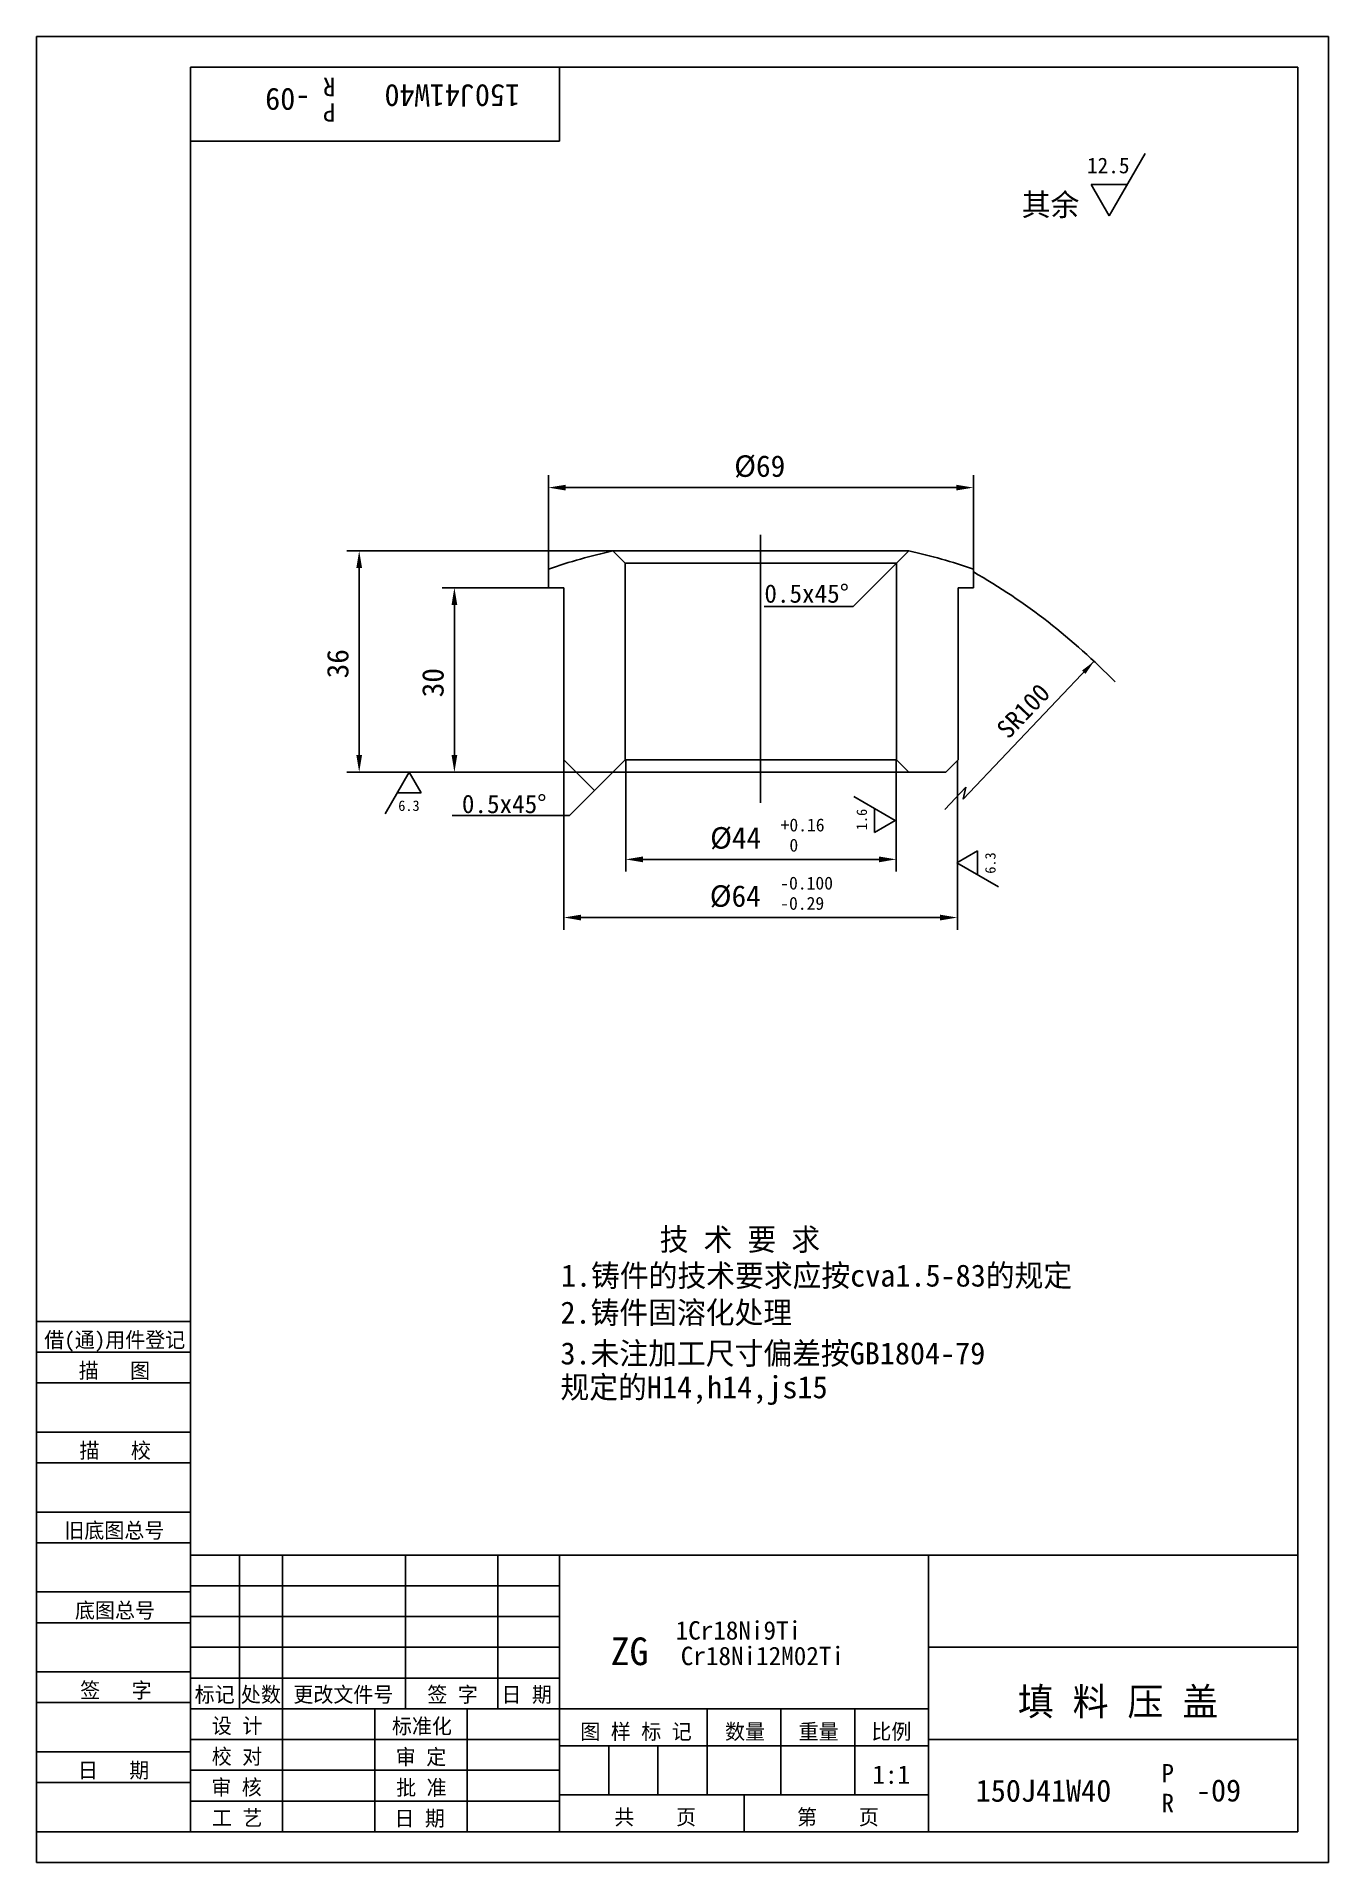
# Model space of a CAD drawing. Header units: metres. Extents: x 0 to 210, y 0 to 297.
import ezdxf

# ---------------------------------------------------------------- set-up
doc = ezdxf.new("R2010")
doc.units = ezdxf.units.M
for name, color, linetype in [('C', 6, 'Continuous'), ('D', 1, 'Continuous'), ('FL', 5, 'Continuous'), ('T', 7, 'Continuous'), ('TL', 4, 'Continuous')]:
    doc.layers.add(name, color=color, linetype=linetype)

# ---------------------------------------------------------------- blocks, each defined once
blk = doc.blocks.new('TUKUN4')
at = {"layer": 'FL'}
for p, q in [((0, 297), (0, 0)), ((210, 297), (0, 297)), ((210, 0), (210, 297)), ((0, 78), (25, 78)), ((0, 70), (25, 70)), ((0, 65), (25, 65)), ((0, 57), (25, 57)), ((0, 52), (25, 52)), ((33, 25), (33, 50)), ((40, 5), (40, 50)), ((60, 25), (60, 50)), ((75, 25), (75, 50)), ((25, 45), (85, 45)), ((0, 44), (25, 44)), ((0, 39), (25, 39)), ((25, 40), (85, 40)), ((25, 35), (85, 35)), ((0, 31), (25, 31)), ((25, 30), (85, 30)), ((0, 26), (25, 26)), ((70, 5), (70, 25)), ((0, 18), (25, 18)), ((25, 20), (85, 20)), ((25, 15), (85, 15)), ((0, 13), (25, 13)), ((25, 10), (85, 10)), ((0, 0), (210, 0))]:
    blk.add_line(p, q, dxfattribs=at)
at = {"layer": 'TL'}
for p, q in [((25, 5), (25, 292)), ((205, 292), (25, 292)), ((85, 292), (85, 280)), ((205, 5), (205, 292)), ((85, 280), (25, 280)), ((0, 88), (25, 88)), ((0, 83), (25, 83)), ((205, 50), (25, 50)), ((85, 5), (85, 50)), ((145, 5), (145, 50)), ((205, 35), (145, 35)), ((145, 25), (25, 25)), ((55, 5), (55, 25)), ((109, 11), (109, 25)), ((121, 11), (121, 25)), ((133, 11), (133, 25)), ((85, 19), (145, 19)), ((93, 11), (93, 19)), ((101, 11), (101, 19)), ((205, 20), (145, 20)), ((145, 11), (85, 11)), ((115, 5), (115, 11)), ((0, 5), (205, 5))]:
    blk.add_line(p, q, dxfattribs=at)
at = {"layer": 'T'}
for s, p in [('借(通)用件登记', (1.26, 83.76)), ('描   图', (6.86, 78.76)), ('描   校', (6.98, 65.76)), ('旧底图总号', (4.52, 52.76)), ('底图总号', (6.25, 39.76)), ('签   字', (7.1, 26.76)), ('标记', (25.71, 26.07)), ('处数', (33.22, 26.07)), ('更改文件号', (41.75, 26.07)), ('签 字', (63.53, 26.07)), ('日 期', (75.57, 26.07)), ('设 计', (28.5, 20.99)), ('标准化', (57.77, 20.93)), ('图 样 标 记', (88.4, 20.04)), ('数量', (111.92, 20.04)), ('重量', (123.88, 20.04)), ('比例', (135.7, 20.04)), ('校 对', (28.48, 15.99)), ('审 定', (58.39, 15.93)), ('日   期', (6.72, 13.76)), ('审 核', (28.41, 10.99)), ('批 准', (58.46, 10.93)), ('共    页', (93.91, 6.13)), ('第    页', (123.62, 6.13)), ('工 艺', (28.52, 5.99)), ('日 期', (58.18, 5.93))]:
    blk.add_text(s, height=2.5, dxfattribs=at).set_placement(p)

msp = doc.modelspace()

# ---------------------------------------------------------------- linework, layer by layer
at = {"layer": 'C'}
msp.add_line((117.7, 215.96), (117.7, 172.35), dxfattribs=at)
at = {"layer": 'D'}
for p, q in [((180.22, 277.98), (174.37, 267.84)), ((171.44, 272.91), (177.3, 272.91)), ((174.37, 267.84), (171.44, 272.91)), ((83.2, 209.92), (83.2, 225.63)), ((86, 223.63), (149.49, 223.63)), ((152.29, 210.35), (152.29, 225.63)), ((93.71, 213.35), (50.45, 213.35)), ((139.79, 211.35), (132.72, 204.28)), ((52.45, 210.55), (52.45, 180.15)), ((83.2, 207.35), (65.92, 207.35)), ((67.92, 204.55), (67.92, 180.14)), ((132.72, 204.28), (118.3, 204.28)), ((171.92, 195.39), (150.61, 172.95)), ((85.7, 179.35), (85.7, 151.7)), ((95.77, 179.25), (95.77, 161.16)), ((139.74, 179.25), (139.74, 161.16)), ((149.68, 179.25), (149.68, 151.7)), ((87.7, 177.35), (50.45, 177.35)), ((56.68, 170.59), (60.58, 177.35)), ((60.58, 177.35), (62.53, 173.97)), ((68.79, 177.34), (65.92, 177.34)), ((93.7, 177.35), (86.63, 170.28)), ((87.7, 177.35), (90.7, 174.35)), ((62.53, 173.97), (58.63, 173.97)), ((132.83, 173.39), (139.59, 169.49)), ((151.07, 174.89), (147.63, 171.26)), ((150.61, 172.95), (151.07, 174.89)), ((71.24, 170.28), (67.58, 170.28)), ((86.63, 170.28), (71.24, 170.28)), ((136.21, 167.53), (136.21, 171.44)), ((139.59, 169.49), (136.21, 167.53)), ((149.58, 162.61), (152.96, 164.56)), ((152.96, 164.56), (152.96, 160.65)), ((98.57, 163.16), (136.94, 163.16)), ((156.34, 158.7), (149.58, 162.61)), ((88.5, 153.7), (146.88, 153.7))]:
    msp.add_line(p, q, dxfattribs=at)
msp.add_lwpolyline([(175.32, 192.01, 0.07), (152.29, 209.92, 0.07)], format="xyb", dxfattribs=at)
for points in [[(86, 224.09), (86, 223.16), (83.2, 223.63)], [(149.49, 224.09), (149.49, 223.16), (152.29, 223.63)], [(51.98, 210.55), (52.91, 210.55), (52.45, 213.35)], [(67.46, 204.55), (68.39, 204.55), (67.92, 207.35)], [(170.5, 193.33), (171.92, 195.39), (169.94, 193.87)], [(51.98, 180.15), (52.91, 180.15), (52.45, 177.35)], [(67.46, 180.14), (68.39, 180.14), (67.92, 177.34)], [(98.57, 163.63), (98.57, 162.69), (95.77, 163.16)], [(136.94, 163.63), (136.94, 162.69), (139.74, 163.16)], [(88.5, 154.16), (88.5, 153.23), (85.7, 153.7)], [(146.88, 154.16), (146.88, 153.23), (149.68, 153.7)]]:
    msp.add_solid(points, dxfattribs=at)
at = {"layer": 'TL'}
for p, q in [((93.7, 213.35), (95.7, 211.35)), ((117.7, 213.35), (93.7, 213.35)), ((95.7, 211.35), (117.75, 211.35)), ((95.7, 211.35), (95.7, 179.35)), ((139.79, 211.35), (117.75, 211.35)), ((117.79, 213.35), (141.79, 213.35)), ((141.79, 213.35), (139.79, 211.35)), ((139.79, 211.35), (139.79, 179.35)), ((83.2, 207.35), (83.2, 210.35)), ((152.29, 207.35), (152.29, 210.35)), ((85.7, 207.35), (83.2, 207.35)), ((85.7, 179.35), (85.7, 207.35)), ((149.79, 179.35), (149.79, 207.35)), ((149.79, 207.35), (152.29, 207.35)), ((87.7, 177.35), (85.7, 179.35)), ((93.7, 177.35), (95.7, 179.35)), ((95.7, 179.35), (117.7, 179.35)), ((139.79, 179.35), (117.79, 179.35)), ((141.79, 177.35), (139.79, 179.35)), ((147.79, 177.35), (149.79, 179.35)), ((93.7, 177.35), (87.7, 177.35)), ((117.7, 177.35), (93.7, 177.35)), ((117.79, 177.35), (141.79, 177.35)), ((141.79, 177.35), (147.79, 177.35))]:
    msp.add_line(p, q, dxfattribs=at)
for points in [[(93.7, 213.35, 0.03), (83.2, 210.35, 0.03)], [(141.79, 213.35, -0.03), (152.29, 210.35, -0.03)]]:
    msp.add_lwpolyline(points, format="xyb", dxfattribs=at)

# ---------------------------------------------------------------- block references
at = {"layer": 'D'}
msp.add_blockref('TUKUN4', (0, 0), dxfattribs=at)

# ---------------------------------------------------------------- texts
for s, height, rotation, p in [('-09', 3.6, 180, (44.51, 288.58)), ('R', 3, 180, (48.61, 290.29)), ('150J41W40', 3.6, 180, (78.6, 289.2)), ('P', 3, 180, (48.61, 286.14)), ('36', 3.5, 90, (50.7, 192.6)), ('30', 3.5, 90, (66.17, 189.52)), ('SR100', 3, 46.48, (157.96, 182.58)), ('1.6', 1.7, 90, (134.98, 167.91)), ('6.3', 1.7, 90, (155.89, 160.83))]:
    msp.add_text(s, height=height, rotation=rotation, dxfattribs=at).set_placement(p)
for s, height, p in [('12.5', 2.55, (170.73, 274.75)), ('其余', 3.6, (160.14, 267.84)), ('%%c69', 3.5, (113.41, 225.38)), ('0.5x45%%d', 3, (118.31, 204.9)), ('6.3', 1.7, (58.8, 171.04)), ('0.5x45%%d', 3, (69.14, 170.68)), ('+0.16', 2.1, (120.95, 167.71)), ('%%c44', 3.5, (109.5, 164.91)), (' 0', 2.1, (120.95, 164.42)), ('%%c64', 3.5, (109.44, 155.45)), ('-0.100', 2.1, (120.89, 158.25)), ('-0.29', 2.1, (120.89, 154.96)), ('技 术 要 求', 3.6, (101.3, 99.54)), ('1.铸件的技术要求应按cva1.5-83的规定', 3.6, (85.24, 93.67)), ('2.铸件固溶化处理', 3.6, (85.16, 87.65)), ('3.未注加工尺寸偏差按GB1804-79', 3.6, (85.16, 81.01)), ('规定的H14,h14,js15', 3.6, (85.16, 75.5)), ('1Cr18Ni9Ti', 3, (103.88, 36.25)), ('ZG', 4.5, (93.33, 32.1)), ('Cr18Ni12M02Ti', 3, (104.72, 32.1)), ('填 料 压 盖', 4.5, (159.5, 23.92)), ('1:1', 3, (135.87, 12.8)), ('P', 3, (182.85, 13.02)), ('150J41W40', 3.6, (152.66, 9.88)), ('-09', 3.6, (188.46, 9.92)), ('R', 3, (182.85, 8.17))]:
    msp.add_text(s, height=height, dxfattribs=at).set_placement(p)

doc.saveas('drawing.dxf')
